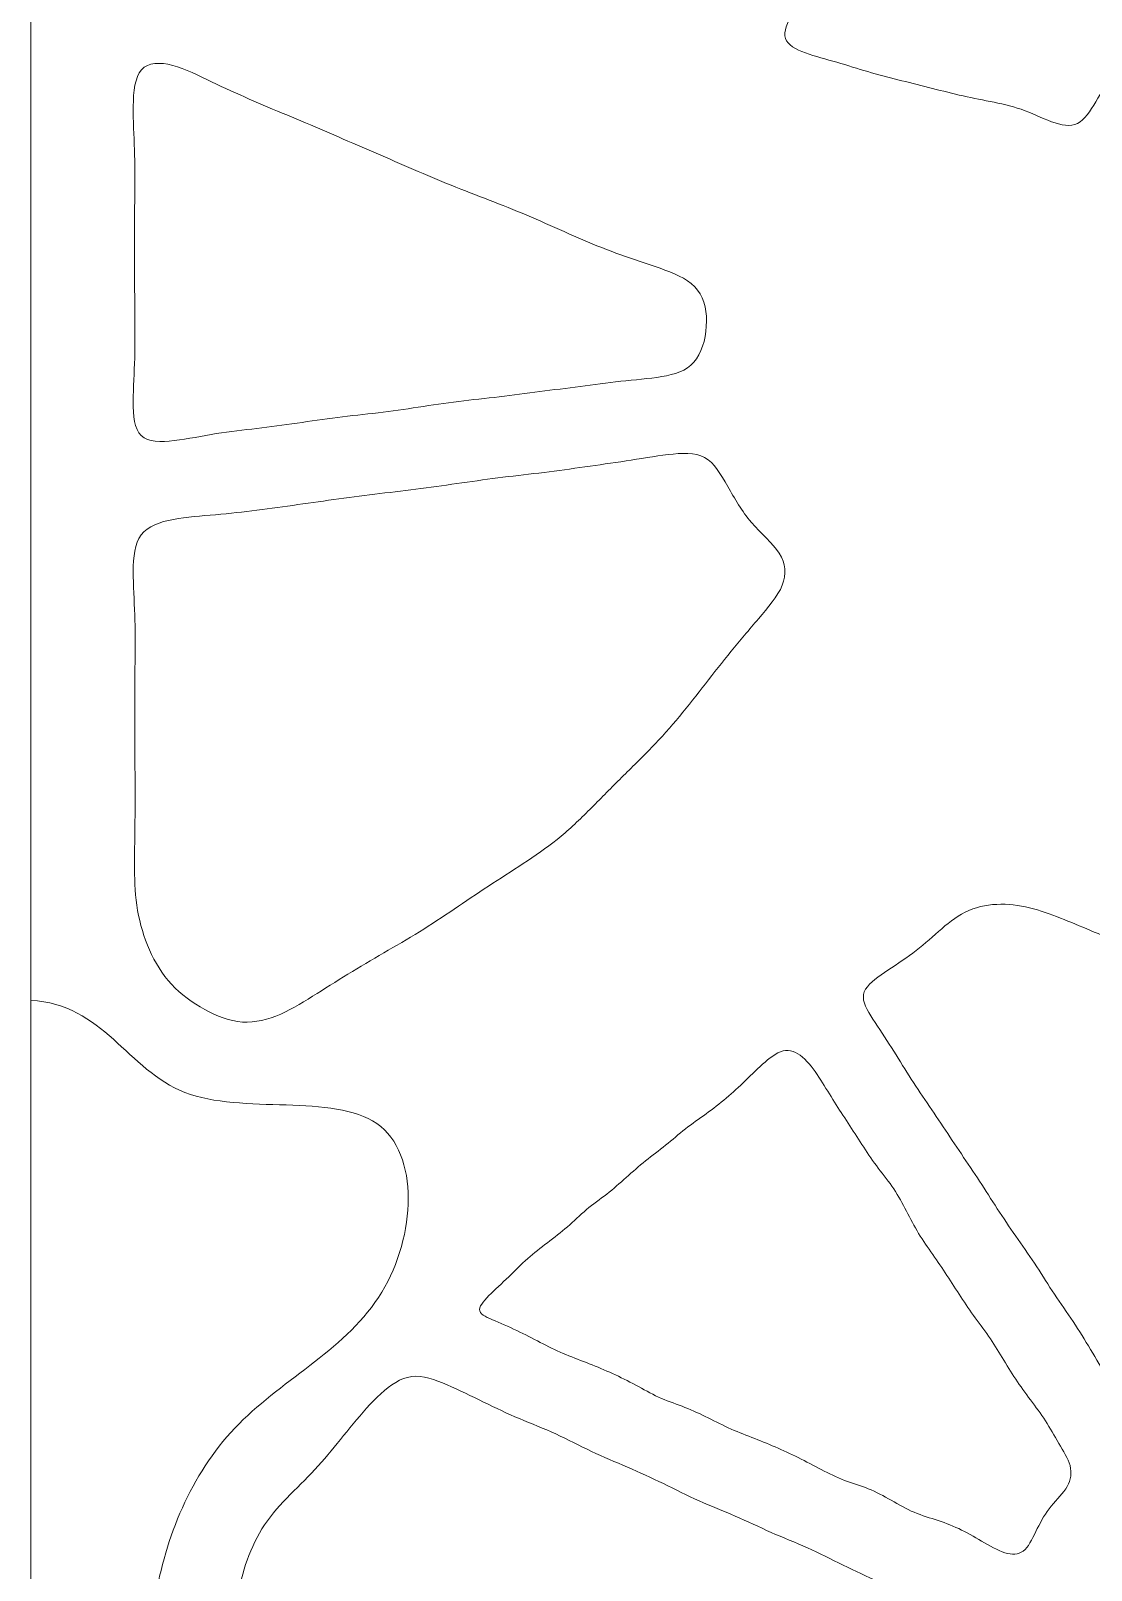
# Model space of a CAD drawing. Header units: inches. Extents: x 36 to 79.2, y 17.3 to 55.9.
# Drawn here: x 36.25 to 40.38, y 30.96 to 36.95 of the extents above; entities that cross this region are included whole.
import ezdxf

# ---------------------------------------------------------------- set-up
doc = ezdxf.new("R2010")
doc.units = ezdxf.units.IN
for name, color, linetype, lineweight in [('01_ORIGINAL_CAD', 7, 'CONTINUOUS', 20), ('10_EXTENSION_MASSES', 7, 'CONTINUOUS', 15), ('15_NEIGHBOURHOOD_CIRCULATION', 7, 'CONTINUOUS', 13)]:
    doc.layers.add(name, color=color, linetype=linetype, lineweight=lineweight)

msp = doc.modelspace()

# ---------------------------------------------------------------- linework, layer by layer
at = {"layer": '01_ORIGINAL_CAD'}
msp.add_line((36.2477, 17.9065), (36.2477, 55.9005), dxfattribs=at)
msp.add_arc((22.064, 33.1953), 21.6191, 354.05829, 36.03187, dxfattribs=at)
at = {"layer": '10_EXTENSION_MASSES'}
for points, knots in [([(39.1868, 36.9229), (39.1786, 36.9489), (39.1936, 36.9844), (39.2142, 37.0208), (39.2347, 37.0573), (39.2606, 37.0946), (39.2833, 37.1314), (39.3059, 37.1682), (39.3252, 37.2046), (39.3457, 37.2403), (39.3662, 37.2761), (39.3879, 37.3113), (39.4097, 37.3468), (39.4316, 37.3823), (39.4536, 37.4182), (39.4731, 37.4554), (39.4926, 37.4927), (39.5095, 37.5314), (39.5288, 37.5683), (39.5481, 37.6053), (39.5698, 37.6406), (39.5904, 37.6767), (39.6111, 37.7129), (39.6307, 37.7498), (39.6511, 37.7862), (39.6715, 37.8225), (39.6926, 37.8584), (39.7138, 37.894), (39.735, 37.9297), (39.7562, 37.9652), (39.7759, 38.0018), (39.7956, 38.0384), (39.8139, 38.0762), (39.8338, 38.1127), (39.8537, 38.1492), (39.8753, 38.1845), (39.8962, 38.2202), (39.9171, 38.2559), (39.9374, 38.292), (39.9568, 38.3289), (39.9761, 38.3658), (39.9945, 38.4034), (40.0156, 38.4393), (40.0367, 38.4752), (40.0604, 38.5095), (40.0822, 38.5452), (40.104, 38.5809), (40.1239, 38.6181), (40.1427, 38.6556), (40.1615, 38.6932), (40.1792, 38.7312), (40.199, 38.7676), (40.2189, 38.804), (40.2409, 38.8388), (40.2618, 38.8744), (40.2827, 38.91), (40.3024, 38.9464), (40.3225, 38.9839), (40.3425, 39.0214), (40.3628, 39.0601), (40.3849, 39.0951), (40.4071, 39.13), (40.4311, 39.1613), (40.4622, 39.1749), (40.4934, 39.1886), (40.5318, 39.1846), (40.5715, 39.1756), (40.6113, 39.1666), (40.6525, 39.1526), (40.693, 39.1407), (40.7334, 39.1288), (40.7732, 39.119), (40.8132, 39.1105), (40.8533, 39.102), (40.8935, 39.0949), (40.9335, 39.0864), (40.9736, 39.0779), (41.0133, 39.0682), (41.0533, 39.0586), (41.0932, 39.049), (41.1332, 39.0395), (41.1736, 39.031), (41.2139, 39.0225), (41.2546, 39.0149), (41.2949, 39.0071), (41.3352, 38.9993), (41.3751, 38.9913), (41.4148, 38.9823), (41.4545, 38.9733), (41.4939, 38.9633), (41.5362, 38.9549), (41.5785, 38.9464), (41.6235, 38.9395), (41.6636, 38.9312), (41.7037, 38.9229), (41.7388, 38.9132), (41.7489, 38.8926), (41.7589, 38.872), (41.744, 38.8404), (41.7236, 38.8054), (41.7032, 38.7704), (41.6773, 38.7319), (41.6537, 38.6949), (41.6301, 38.6579), (41.6088, 38.6225), (41.5879, 38.587), (41.5671, 38.5515), (41.5467, 38.516), (41.5246, 38.4812), (41.5025, 38.4465), (41.4787, 38.4126), (41.4551, 38.3784), (41.4315, 38.3443), (41.4082, 38.3099), (41.3864, 38.2746), (41.3647, 38.2393), (41.3447, 38.2029), (41.3238, 38.1669), (41.3029, 38.1309), (41.2812, 38.0952), (41.2578, 38.0604), (41.2344, 38.0257), (41.2094, 37.9917), (41.1868, 37.9566), (41.1642, 37.9214), (41.1441, 37.885), (41.1236, 37.8489), (41.1031, 37.8128), (41.0822, 37.7771), (41.0612, 37.7413), (41.0402, 37.7055), (41.0191, 37.6695), (40.9959, 37.6347), (40.9727, 37.5998), (40.9474, 37.5661), (40.9253, 37.5306), (40.9031, 37.4951), (40.8841, 37.4579), (40.8628, 37.422), (40.8414, 37.3861), (40.8176, 37.3515), (40.7942, 37.3167), (40.7707, 37.282), (40.7475, 37.2471), (40.7256, 37.2116), (40.7037, 37.1762), (40.6832, 37.1402), (40.6611, 37.1052), (40.639, 37.0701), (40.6152, 37.0361), (40.5936, 37.0009), (40.5719, 36.9656), (40.5523, 36.9292), (40.531, 36.8936), (40.5097, 36.858), (40.4867, 36.8233), (40.4637, 36.7869), (40.4407, 36.7506), (40.4176, 36.7127), (40.3956, 36.6763), (40.3735, 36.6398), (40.3525, 36.6049), (40.3242, 36.5911), (40.296, 36.5773), (40.2606, 36.5845), (40.2228, 36.5983), (40.1851, 36.6121), (40.145, 36.6323), (40.1049, 36.6466), (40.0647, 36.6608), (40.0243, 36.669), (39.9842, 36.677), (39.944, 36.6851), (39.904, 36.6929), (39.864, 36.7021), (39.8241, 36.7113), (39.7843, 36.7217), (39.7445, 36.7319), (39.7046, 36.742), (39.6646, 36.7518), (39.6251, 36.7618), (39.5855, 36.7717), (39.5462, 36.7818), (39.5071, 36.7933), (39.4681, 36.8048), (39.4291, 36.8178), (39.3876, 36.8297), (39.3462, 36.8416), (39.3022, 36.8526), (39.2644, 36.8663), (39.2267, 36.8801), (39.1951, 36.8968), (39.1868, 36.9229)], [0, 0, 0, 0, 0.015625, 0.015625, 0.015625, 0.03125, 0.03125, 0.03125, 0.046875, 0.046875, 0.046875, 0.0625, 0.0625, 0.0625, 0.078125, 0.078125, 0.078125, 0.09375, 0.09375, 0.09375, 0.109375, 0.109375, 0.109375, 0.125, 0.125, 0.125, 0.140625, 0.140625, 0.140625, 0.15625, 0.15625, 0.15625, 0.171875, 0.171875, 0.171875, 0.1875, 0.1875, 0.1875, 0.203125, 0.203125, 0.203125, 0.21875, 0.21875, 0.21875, 0.234375, 0.234375, 0.234375, 0.25, 0.25, 0.25, 0.265625, 0.265625, 0.265625, 0.28125, 0.28125, 0.28125, 0.296875, 0.296875, 0.296875, 0.3125, 0.3125, 0.3125, 0.328125, 0.328125, 0.328125, 0.34375, 0.34375, 0.34375, 0.359375, 0.359375, 0.359375, 0.375, 0.375, 0.375, 0.390625, 0.390625, 0.390625, 0.40625, 0.40625, 0.40625, 0.421875, 0.421875, 0.421875, 0.4375, 0.4375, 0.4375, 0.453125, 0.453125, 0.453125, 0.46875, 0.46875, 0.46875, 0.484375, 0.484375, 0.484375, 0.5, 0.5, 0.5, 0.515625, 0.515625, 0.515625, 0.53125, 0.53125, 0.53125, 0.546875, 0.546875, 0.546875, 0.5625, 0.5625, 0.5625, 0.578125, 0.578125, 0.578125, 0.59375, 0.59375, 0.59375, 0.609375, 0.609375, 0.609375, 0.625, 0.625, 0.625, 0.640625, 0.640625, 0.640625, 0.65625, 0.65625, 0.65625, 0.671875, 0.671875, 0.671875, 0.6875, 0.6875, 0.6875, 0.703125, 0.703125, 0.703125, 0.71875, 0.71875, 0.71875, 0.734375, 0.734375, 0.734375, 0.75, 0.75, 0.75, 0.765625, 0.765625, 0.765625, 0.78125, 0.78125, 0.78125, 0.796875, 0.796875, 0.796875, 0.8125, 0.8125, 0.8125, 0.828125, 0.828125, 0.828125, 0.84375, 0.84375, 0.84375, 0.859375, 0.859375, 0.859375, 0.875, 0.875, 0.875, 0.890625, 0.890625, 0.890625, 0.90625, 0.90625, 0.90625, 0.921875, 0.921875, 0.921875, 0.9375, 0.9375, 0.9375, 0.953125, 0.953125, 0.953125, 0.96875, 0.96875, 0.96875, 0.984375, 0.984375, 0.984375, 1, 1, 1, 1]), ([(36.6777, 35.3761), (36.6509, 35.4019), (36.6466, 35.4535), (36.6465, 35.5084), (36.6465, 35.5633), (36.6507, 35.6217), (36.6524, 35.6775), (36.6541, 35.7334), (36.6533, 35.7867), (36.6529, 35.8404), (36.6524, 35.894), (36.6522, 35.9481), (36.6521, 36.0023), (36.652, 36.0565), (36.652, 36.1108), (36.6521, 36.165), (36.6521, 36.2193), (36.6522, 36.2734), (36.6526, 36.3271), (36.6529, 36.3808), (36.6534, 36.434), (36.6517, 36.4893), (36.6499, 36.5445), (36.6458, 36.6019), (36.6466, 36.6587), (36.6474, 36.7155), (36.6531, 36.7718), (36.679, 36.8006), (36.7049, 36.8294), (36.7511, 36.8306), (36.8004, 36.8176), (36.8496, 36.8046), (36.902, 36.7774), (36.9522, 36.7531), (37.0024, 36.7289), (37.0505, 36.7077), (37.0988, 36.6867), (37.1472, 36.6657), (37.1957, 36.645), (37.2447, 36.6245), (37.2936, 36.604), (37.3428, 36.5838), (37.3917, 36.5628), (37.4406, 36.5419), (37.4892, 36.5201), (37.5378, 36.4989), (37.5865, 36.4778), (37.6353, 36.4572), (37.684, 36.4361), (37.7327, 36.4151), (37.7813, 36.3934), (37.8301, 36.373), (37.879, 36.3527), (37.9282, 36.3336), (37.9774, 36.3146), (38.0266, 36.2956), (38.0758, 36.2767), (38.1247, 36.2568), (38.1736, 36.2368), (38.2222, 36.2158), (38.2708, 36.1944), (38.3193, 36.1731), (38.3678, 36.1513), (38.4164, 36.1307), (38.4649, 36.1101), (38.5135, 36.0906), (38.5641, 36.0731), (38.6146, 36.0555), (38.6672, 36.0399), (38.7176, 36.0208), (38.7681, 36.0018), (38.8165, 35.9794), (38.8449, 35.9425), (38.8734, 35.9056), (38.882, 35.8542), (38.8787, 35.8016), (38.8753, 35.749), (38.86, 35.6951), (38.8301, 35.6614), (38.8002, 35.6278), (38.7556, 35.6144), (38.7054, 35.6058), (38.6552, 35.5971), (38.5994, 35.5933), (38.5455, 35.5873), (38.4916, 35.5813), (38.4397, 35.5732), (38.3875, 35.5665), (38.3352, 35.5598), (38.2826, 35.5544), (38.2301, 35.5478), (38.1776, 35.5413), (38.1252, 35.5336), (38.0725, 35.5272), (38.0198, 35.5209), (37.9668, 35.5158), (37.9142, 35.5092), (37.8616, 35.5026), (37.8093, 35.4945), (37.757, 35.4865), (37.7048, 35.4786), (37.6526, 35.4709), (37.6001, 35.4646), (37.5476, 35.4583), (37.4948, 35.4534), (37.4421, 35.4469), (37.3894, 35.4404), (37.337, 35.4323), (37.2846, 35.4247), (37.2323, 35.4171), (37.1801, 35.4099), (37.1281, 35.4038), (37.076, 35.3977), (37.0242, 35.3926), (36.9701, 35.3837), (36.9159, 35.3749), (36.8595, 35.3624), (36.8067, 35.3562), (36.7538, 35.35), (36.7045, 35.3502), (36.6777, 35.3761)], [0, 0, 0, 0, 0.025, 0.025, 0.025, 0.05, 0.05, 0.05, 0.075, 0.075, 0.075, 0.1, 0.1, 0.1, 0.125, 0.125, 0.125, 0.15, 0.15, 0.15, 0.175, 0.175, 0.175, 0.2, 0.2, 0.2, 0.225, 0.225, 0.225, 0.25, 0.25, 0.25, 0.275, 0.275, 0.275, 0.3, 0.3, 0.3, 0.325, 0.325, 0.325, 0.35, 0.35, 0.35, 0.375, 0.375, 0.375, 0.4, 0.4, 0.4, 0.425, 0.425, 0.425, 0.45, 0.45, 0.45, 0.475, 0.475, 0.475, 0.5, 0.5, 0.5, 0.525, 0.525, 0.525, 0.55, 0.55, 0.55, 0.575, 0.575, 0.575, 0.6, 0.6, 0.6, 0.625, 0.625, 0.625, 0.65, 0.65, 0.65, 0.675, 0.675, 0.675, 0.7, 0.7, 0.7, 0.725, 0.725, 0.725, 0.75, 0.75, 0.75, 0.775, 0.775, 0.775, 0.8, 0.8, 0.8, 0.825, 0.825, 0.825, 0.85, 0.85, 0.85, 0.875, 0.875, 0.875, 0.9, 0.9, 0.9, 0.925, 0.925, 0.925, 0.95, 0.95, 0.95, 0.975, 0.975, 0.975, 1, 1, 1, 1]), ([(36.6775, 34.9894), (36.7034, 35.0237), (36.7508, 35.04), (36.8031, 35.0498), (36.8554, 35.0596), (36.9127, 35.0629), (36.9677, 35.0677), (37.0228, 35.0725), (37.0757, 35.0787), (37.1287, 35.0855), (37.1816, 35.0923), (37.2346, 35.0997), (37.2877, 35.1071), (37.3409, 35.1146), (37.3941, 35.1221), (37.4473, 35.1293), (37.5006, 35.1365), (37.5539, 35.1434), (37.6072, 35.15), (37.6606, 35.1566), (37.714, 35.1628), (37.7673, 35.1697), (37.8206, 35.1766), (37.8737, 35.1842), (37.9268, 35.1919), (37.9799, 35.1995), (38.033, 35.2071), (38.0864, 35.2137), (38.1398, 35.2203), (38.1935, 35.2259), (38.2468, 35.2325), (38.3001, 35.239), (38.3531, 35.2466), (38.4059, 35.2541), (38.4587, 35.2616), (38.5115, 35.269), (38.5659, 35.2775), (38.6203, 35.286), (38.6764, 35.2956), (38.7298, 35.3019), (38.7832, 35.3083), (38.834, 35.3114), (38.8721, 35.2906), (38.9101, 35.2697), (38.9353, 35.225), (38.9621, 35.1779), (38.9888, 35.1308), (39.0169, 35.0813), (39.0542, 35.0379), (39.0914, 34.9945), (39.1377, 34.957), (39.1628, 34.9175), (39.1879, 34.8779), (39.1917, 34.8362), (39.1744, 34.7932), (39.1571, 34.7502), (39.1187, 34.706), (39.0818, 34.6629), (39.045, 34.6198), (39.0097, 34.5778), (38.9755, 34.5358), (38.9413, 34.4938), (38.9082, 34.4517), (38.8751, 34.4093), (38.842, 34.3669), (38.8089, 34.3242), (38.7743, 34.2826), (38.7397, 34.2409), (38.7035, 34.2003), (38.6655, 34.1609), (38.6276, 34.1215), (38.5879, 34.0833), (38.5487, 34.0445), (38.5096, 34.0058), (38.471, 33.9663), (38.4322, 33.9274), (38.3934, 33.8885), (38.3544, 33.8502), (38.3129, 33.8155), (38.2714, 33.7809), (38.2275, 33.7501), (38.1827, 33.7203), (38.138, 33.6905), (38.0925, 33.6616), (38.0474, 33.6323), (38.0022, 33.603), (37.9575, 33.5732), (37.913, 33.5431), (37.8684, 33.5131), (37.8241, 33.483), (37.7786, 33.4544), (37.7331, 33.4258), (37.6865, 33.3988), (37.6399, 33.3717), (37.5932, 33.3445), (37.5465, 33.3172), (37.5004, 33.2892), (37.4543, 33.2611), (37.4088, 33.2323), (37.3626, 33.2032), (37.3165, 33.174), (37.2697, 33.1444), (37.221, 33.1231), (37.1724, 33.1018), (37.1218, 33.0889), (37.0718, 33.0922), (37.0219, 33.0954), (36.9724, 33.1149), (36.925, 33.141), (36.8776, 33.167), (36.8323, 33.1997), (36.7958, 33.2391), (36.7593, 33.2784), (36.7317, 33.3243), (36.7101, 33.3732), (36.6885, 33.4221), (36.6728, 33.474), (36.6638, 33.5269), (36.6547, 33.5799), (36.6523, 33.6339), (36.6518, 33.6886), (36.6513, 33.7433), (36.6527, 33.7985), (36.6533, 33.8536), (36.654, 33.9087), (36.6538, 33.9637), (36.6537, 34.0186), (36.6536, 34.0735), (36.6535, 34.1284), (36.6533, 34.1834), (36.6532, 34.2383), (36.6531, 34.2933), (36.6532, 34.3482), (36.6532, 34.4031), (36.6534, 34.4579), (36.6538, 34.5125), (36.6541, 34.5672), (36.6546, 34.6216), (36.6527, 34.6779), (36.6509, 34.7342), (36.6467, 34.7923), (36.6468, 34.8475), (36.647, 34.9027), (36.6515, 34.955), (36.6775, 34.9894)], [0, 0, 0, 0, 0.020833, 0.020833, 0.020833, 0.041667, 0.041667, 0.041667, 0.0625, 0.0625, 0.0625, 0.083333, 0.083333, 0.083333, 0.104167, 0.104167, 0.104167, 0.125, 0.125, 0.125, 0.145833, 0.145833, 0.145833, 0.166667, 0.166667, 0.166667, 0.1875, 0.1875, 0.1875, 0.208333, 0.208333, 0.208333, 0.229167, 0.229167, 0.229167, 0.25, 0.25, 0.25, 0.270833, 0.270833, 0.270833, 0.291667, 0.291667, 0.291667, 0.3125, 0.3125, 0.3125, 0.333333, 0.333333, 0.333333, 0.354167, 0.354167, 0.354167, 0.375, 0.375, 0.375, 0.395833, 0.395833, 0.395833, 0.416667, 0.416667, 0.416667, 0.4375, 0.4375, 0.4375, 0.458333, 0.458333, 0.458333, 0.479167, 0.479167, 0.479167, 0.5, 0.5, 0.5, 0.520833, 0.520833, 0.520833, 0.541667, 0.541667, 0.541667, 0.5625, 0.5625, 0.5625, 0.583333, 0.583333, 0.583333, 0.604167, 0.604167, 0.604167, 0.625, 0.625, 0.625, 0.645833, 0.645833, 0.645833, 0.666667, 0.666667, 0.666667, 0.6875, 0.6875, 0.6875, 0.708333, 0.708333, 0.708333, 0.729167, 0.729167, 0.729167, 0.75, 0.75, 0.75, 0.770833, 0.770833, 0.770833, 0.791667, 0.791667, 0.791667, 0.8125, 0.8125, 0.8125, 0.833333, 0.833333, 0.833333, 0.854167, 0.854167, 0.854167, 0.875, 0.875, 0.875, 0.895833, 0.895833, 0.895833, 0.916667, 0.916667, 0.916667, 0.9375, 0.9375, 0.9375, 0.958333, 0.958333, 0.958333, 0.979167, 0.979167, 0.979167, 1, 1, 1, 1]), ([(39.491, 33.1992), (39.4961, 33.2277), (39.5251, 33.2523), (39.5594, 33.2765), (39.5938, 33.3007), (39.6335, 33.3245), (39.6696, 33.3506), (39.7057, 33.3767), (39.7382, 33.4051), (39.7708, 33.434), (39.8034, 33.4628), (39.8361, 33.4922), (39.8731, 33.5128), (39.91, 33.5335), (39.9513, 33.5455), (39.9938, 33.5494), (40.0363, 33.5533), (40.0801, 33.5491), (40.1219, 33.5403), (40.1637, 33.5314), (40.2036, 33.5179), (40.2429, 33.5029), (40.2823, 33.488), (40.3212, 33.4716), (40.3603, 33.455), (40.3993, 33.4385), (40.4386, 33.4218), (40.4777, 33.4047), (40.5168, 33.3876), (40.5557, 33.3701), (40.5952, 33.354), (40.6347, 33.338), (40.6747, 33.3235), (40.7135, 33.3053), (40.7524, 33.2871), (40.7901, 33.2652), (40.829, 33.2471), (40.8679, 33.229), (40.908, 33.2147), (40.9473, 33.1984), (40.9866, 33.1822), (41.0251, 33.1641), (41.064, 33.1473), (41.1028, 33.1304), (41.1418, 33.1148), (41.1824, 33.0985), (41.2229, 33.0823), (41.2649, 33.0654), (41.3046, 33.0481), (41.3443, 33.0308), (41.3818, 33.013), (41.4001, 32.987), (41.4183, 32.961), (41.4173, 32.9267), (41.4098, 32.8878), (41.4023, 32.8488), (41.3882, 32.8051), (41.3755, 32.7631), (41.3629, 32.7212), (41.3516, 32.6809), (41.3399, 32.6407), (41.3283, 32.6005), (41.3163, 32.5604), (41.3053, 32.5197), (41.2943, 32.4791), (41.2843, 32.438), (41.2743, 32.397), (41.2644, 32.356), (41.2545, 32.315), (41.2441, 32.2743), (41.2337, 32.2335), (41.2228, 32.193), (41.211, 32.1527), (41.1992, 32.1124), (41.1865, 32.0722), (41.1749, 32.032), (41.1633, 31.9917), (41.1528, 31.9513), (41.1435, 31.9097), (41.1343, 31.868), (41.1264, 31.825), (41.117, 31.7828), (41.1076, 31.7406), (41.0968, 31.699), (41.0726, 31.6731), (41.0483, 31.6471), (41.0106, 31.6367), (40.9693, 31.6312), (40.9279, 31.6256), (40.8829, 31.6248), (40.8398, 31.6175), (40.7966, 31.6102), (40.7552, 31.5965), (40.715, 31.5798), (40.6747, 31.563), (40.6355, 31.5433), (40.6015, 31.5439), (40.5675, 31.5446), (40.5386, 31.5656), (40.5125, 31.5962), (40.4864, 31.6267), (40.4631, 31.6669), (40.4407, 31.7053), (40.4184, 31.7437), (40.3971, 31.7804), (40.3752, 31.8169), (40.3533, 31.8534), (40.3308, 31.8897), (40.307, 31.9254), (40.2832, 31.9611), (40.258, 31.9961), (40.2345, 32.0318), (40.211, 32.0674), (40.1892, 32.1037), (40.1658, 32.1394), (40.1424, 32.1751), (40.1173, 32.2101), (40.0927, 32.2454), (40.0681, 32.2807), (40.0439, 32.3162), (40.0206, 32.3519), (39.9973, 32.3875), (39.9748, 32.4234), (39.9516, 32.4589), (39.9285, 32.4944), (39.9047, 32.5296), (39.8809, 32.565), (39.8572, 32.6003), (39.8335, 32.6358), (39.8099, 32.6712), (39.7862, 32.7066), (39.7626, 32.7419), (39.7388, 32.777), (39.7151, 32.8122), (39.6912, 32.8471), (39.6685, 32.8828), (39.6458, 32.9186), (39.6242, 32.9552), (39.6002, 32.9925), (39.5762, 33.0299), (39.5498, 33.068), (39.5272, 33.1032), (39.5047, 33.1384), (39.4859, 33.1707), (39.491, 33.1992)], [0, 0, 0, 0, 0.020833, 0.020833, 0.020833, 0.041667, 0.041667, 0.041667, 0.0625, 0.0625, 0.0625, 0.083333, 0.083333, 0.083333, 0.104167, 0.104167, 0.104167, 0.125, 0.125, 0.125, 0.145833, 0.145833, 0.145833, 0.166667, 0.166667, 0.166667, 0.1875, 0.1875, 0.1875, 0.208333, 0.208333, 0.208333, 0.229167, 0.229167, 0.229167, 0.25, 0.25, 0.25, 0.270833, 0.270833, 0.270833, 0.291667, 0.291667, 0.291667, 0.3125, 0.3125, 0.3125, 0.333333, 0.333333, 0.333333, 0.354167, 0.354167, 0.354167, 0.375, 0.375, 0.375, 0.395833, 0.395833, 0.395833, 0.416667, 0.416667, 0.416667, 0.4375, 0.4375, 0.4375, 0.458333, 0.458333, 0.458333, 0.479167, 0.479167, 0.479167, 0.5, 0.5, 0.5, 0.520833, 0.520833, 0.520833, 0.541667, 0.541667, 0.541667, 0.5625, 0.5625, 0.5625, 0.583333, 0.583333, 0.583333, 0.604167, 0.604167, 0.604167, 0.625, 0.625, 0.625, 0.645833, 0.645833, 0.645833, 0.666667, 0.666667, 0.666667, 0.6875, 0.6875, 0.6875, 0.708333, 0.708333, 0.708333, 0.729167, 0.729167, 0.729167, 0.75, 0.75, 0.75, 0.770833, 0.770833, 0.770833, 0.791667, 0.791667, 0.791667, 0.8125, 0.8125, 0.8125, 0.833333, 0.833333, 0.833333, 0.854167, 0.854167, 0.854167, 0.875, 0.875, 0.875, 0.895833, 0.895833, 0.895833, 0.916667, 0.916667, 0.916667, 0.9375, 0.9375, 0.9375, 0.958333, 0.958333, 0.958333, 0.979167, 0.979167, 0.979167, 1, 1, 1, 1]), ([(37.9964, 31.9668), (37.992, 31.9824), (38.0092, 32.0033), (38.032, 32.0265), (38.0548, 32.0497), (38.0831, 32.0751), (38.109, 32.0999), (38.1348, 32.1247), (38.1583, 32.149), (38.183, 32.171), (38.2077, 32.193), (38.2337, 32.2127), (38.2599, 32.2327), (38.2861, 32.2526), (38.3124, 32.2726), (38.3375, 32.2945), (38.3627, 32.3165), (38.3866, 32.3402), (38.412, 32.3615), (38.4375, 32.3828), (38.4646, 32.4016), (38.4907, 32.422), (38.5167, 32.4425), (38.5418, 32.4644), (38.5666, 32.4866), (38.5915, 32.5088), (38.6162, 32.5311), (38.642, 32.5518), (38.6677, 32.5725), (38.6945, 32.5916), (38.7203, 32.6124), (38.746, 32.6331), (38.7708, 32.6555), (38.797, 32.676), (38.8232, 32.6964), (38.8507, 32.7149), (38.8776, 32.7344), (38.9045, 32.7539), (38.9307, 32.7745), (38.9562, 32.796), (38.9817, 32.8176), (39.0064, 32.8402), (39.0313, 32.8642), (39.0562, 32.8882), (39.0812, 32.9136), (39.1074, 32.9362), (39.1337, 32.9587), (39.161, 32.9784), (39.1874, 32.9812), (39.2137, 32.984), (39.239, 32.9699), (39.2619, 32.9477), (39.2848, 32.9256), (39.3054, 32.8954), (39.3242, 32.8661), (39.343, 32.8369), (39.3599, 32.8084), (39.3774, 32.7806), (39.395, 32.7528), (39.413, 32.7256), (39.431, 32.6981), (39.4489, 32.6706), (39.4668, 32.6429), (39.4848, 32.6152), (39.5029, 32.5875), (39.5211, 32.5599), (39.541, 32.533), (39.5608, 32.5061), (39.5823, 32.48), (39.6013, 32.4525), (39.6203, 32.4251), (39.6368, 32.3962), (39.6524, 32.3669), (39.668, 32.3376), (39.6826, 32.3079), (39.6992, 32.2795), (39.7159, 32.2511), (39.7347, 32.2241), (39.7534, 32.197), (39.7722, 32.1698), (39.791, 32.1427), (39.8092, 32.1152), (39.8274, 32.0878), (39.8451, 32.06), (39.8632, 32.0324), (39.8812, 32.0047), (39.8996, 31.977), (39.919, 31.9499), (39.9385, 31.9228), (39.9591, 31.8962), (39.9779, 31.8689), (39.9967, 31.8416), (40.0138, 31.8135), (40.0309, 31.7854), (40.048, 31.7574), (40.0652, 31.7293), (40.0835, 31.7017), (40.1018, 31.6741), (40.1213, 31.647), (40.1413, 31.6203), (40.1612, 31.5935), (40.1816, 31.5671), (40.1998, 31.5389), (40.2179, 31.5108), (40.2338, 31.4809), (40.2512, 31.4514), (40.2685, 31.4219), (40.2874, 31.3928), (40.2951, 31.3645), (40.3027, 31.3363), (40.2991, 31.309), (40.2843, 31.2834), (40.2695, 31.2578), (40.2435, 31.234), (40.2219, 31.2071), (40.2003, 31.1802), (40.1831, 31.1502), (40.1676, 31.1192), (40.1521, 31.0882), (40.1382, 31.0561), (40.1199, 31.0381), (40.1016, 31.02), (40.0789, 31.0159), (40.0517, 31.0226), (40.0245, 31.0293), (39.9929, 31.0466), (39.9624, 31.0641), (39.9319, 31.0816), (39.9025, 31.0991), (39.8727, 31.1138), (39.8428, 31.1285), (39.8125, 31.1403), (39.7814, 31.1506), (39.7503, 31.1609), (39.7185, 31.1698), (39.688, 31.1828), (39.6575, 31.1959), (39.6284, 31.2132), (39.5991, 31.2297), (39.5698, 31.2463), (39.5403, 31.2622), (39.5096, 31.2745), (39.479, 31.2868), (39.4472, 31.2954), (39.4165, 31.3072), (39.3858, 31.319), (39.3561, 31.3339), (39.3264, 31.3493), (39.2967, 31.3648), (39.2669, 31.3808), (39.237, 31.3957), (39.207, 31.4107), (39.1769, 31.4246), (39.1467, 31.4375), (39.1166, 31.4504), (39.0865, 31.4623), (39.0559, 31.4743), (39.0254, 31.4862), (38.9945, 31.4982), (38.9642, 31.5121), (38.9339, 31.5261), (38.9043, 31.5419), (38.8744, 31.5564), (38.8446, 31.5709), (38.8146, 31.584), (38.784, 31.5957), (38.7534, 31.6074), (38.7224, 31.6177), (38.6923, 31.6315), (38.6622, 31.6452), (38.6332, 31.6623), (38.6036, 31.6783), (38.5739, 31.6943), (38.5438, 31.7091), (38.5136, 31.7229), (38.4835, 31.7367), (38.4534, 31.7495), (38.423, 31.7614), (38.3927, 31.7733), (38.3621, 31.7843), (38.332, 31.7969), (38.3019, 31.8095), (38.2723, 31.8238), (38.2428, 31.8388), (38.2133, 31.8538), (38.1839, 31.8695), (38.1522, 31.885), (38.1206, 31.9004), (38.0867, 31.9154), (38.0567, 31.9281), (38.0268, 31.9408), (38.0008, 31.9512), (37.9964, 31.9668)], [0, 0, 0, 0, 0.015625, 0.015625, 0.015625, 0.03125, 0.03125, 0.03125, 0.046875, 0.046875, 0.046875, 0.0625, 0.0625, 0.0625, 0.078125, 0.078125, 0.078125, 0.09375, 0.09375, 0.09375, 0.109375, 0.109375, 0.109375, 0.125, 0.125, 0.125, 0.140625, 0.140625, 0.140625, 0.15625, 0.15625, 0.15625, 0.171875, 0.171875, 0.171875, 0.1875, 0.1875, 0.1875, 0.203125, 0.203125, 0.203125, 0.21875, 0.21875, 0.21875, 0.234375, 0.234375, 0.234375, 0.25, 0.25, 0.25, 0.265625, 0.265625, 0.265625, 0.28125, 0.28125, 0.28125, 0.296875, 0.296875, 0.296875, 0.3125, 0.3125, 0.3125, 0.328125, 0.328125, 0.328125, 0.34375, 0.34375, 0.34375, 0.359375, 0.359375, 0.359375, 0.375, 0.375, 0.375, 0.390625, 0.390625, 0.390625, 0.40625, 0.40625, 0.40625, 0.421875, 0.421875, 0.421875, 0.4375, 0.4375, 0.4375, 0.453125, 0.453125, 0.453125, 0.46875, 0.46875, 0.46875, 0.484375, 0.484375, 0.484375, 0.5, 0.5, 0.5, 0.515625, 0.515625, 0.515625, 0.53125, 0.53125, 0.53125, 0.546875, 0.546875, 0.546875, 0.5625, 0.5625, 0.5625, 0.578125, 0.578125, 0.578125, 0.59375, 0.59375, 0.59375, 0.609375, 0.609375, 0.609375, 0.625, 0.625, 0.625, 0.640625, 0.640625, 0.640625, 0.65625, 0.65625, 0.65625, 0.671875, 0.671875, 0.671875, 0.6875, 0.6875, 0.6875, 0.703125, 0.703125, 0.703125, 0.71875, 0.71875, 0.71875, 0.734375, 0.734375, 0.734375, 0.75, 0.75, 0.75, 0.765625, 0.765625, 0.765625, 0.78125, 0.78125, 0.78125, 0.796875, 0.796875, 0.796875, 0.8125, 0.8125, 0.8125, 0.828125, 0.828125, 0.828125, 0.84375, 0.84375, 0.84375, 0.859375, 0.859375, 0.859375, 0.875, 0.875, 0.875, 0.890625, 0.890625, 0.890625, 0.90625, 0.90625, 0.90625, 0.921875, 0.921875, 0.921875, 0.9375, 0.9375, 0.9375, 0.953125, 0.953125, 0.953125, 0.96875, 0.96875, 0.96875, 0.984375, 0.984375, 0.984375, 1, 1, 1, 1]), ([(37.0546, 30.3083), (37.0296, 30.3352), (37.0254, 30.3855), (37.0249, 30.4388), (37.0243, 30.492), (37.0273, 30.5482), (37.0293, 30.6018), (37.0314, 30.6553), (37.0324, 30.7063), (37.0373, 30.7566), (37.0422, 30.8068), (37.051, 30.8564), (37.0632, 30.9056), (37.0754, 30.9549), (37.0911, 31.0038), (37.1122, 31.0503), (37.1334, 31.0967), (37.1602, 31.1406), (37.1926, 31.1806), (37.2251, 31.2206), (37.2633, 31.2566), (37.2999, 31.2934), (37.3366, 31.3303), (37.3717, 31.368), (37.4048, 31.4069), (37.438, 31.4459), (37.4692, 31.4861), (37.5029, 31.5271), (37.5366, 31.5681), (37.5728, 31.6098), (37.6106, 31.6443), (37.6485, 31.6788), (37.688, 31.7061), (37.7313, 31.7114), (37.7745, 31.7167), (37.8216, 31.7), (37.869, 31.6795), (37.9164, 31.659), (37.9642, 31.6349), (38.0111, 31.612), (38.058, 31.5892), (38.104, 31.5676), (38.1508, 31.5477), (38.1977, 31.5278), (38.2454, 31.5094), (38.2922, 31.488), (38.339, 31.4665), (38.385, 31.442), (38.4314, 31.4201), (38.4779, 31.3981), (38.5249, 31.3788), (38.5717, 31.3585), (38.6185, 31.3382), (38.6651, 31.3171), (38.7114, 31.2946), (38.7576, 31.2722), (38.8036, 31.2484), (38.8504, 31.2275), (38.8972, 31.2066), (38.9447, 31.1886), (38.9915, 31.1682), (39.0383, 31.1479), (39.0844, 31.1253), (39.1311, 31.1047), (39.1779, 31.084), (39.2253, 31.0654), (39.2721, 31.0444), (39.3189, 31.0234), (39.3651, 31), (39.4114, 30.9774), (39.4577, 30.9548), (39.5041, 30.9329), (39.5507, 30.9125), (39.5973, 30.892), (39.644, 30.8729), (39.6908, 30.853), (39.7376, 30.833), (39.7845, 30.8122), (39.8345, 30.7926), (39.8844, 30.773), (39.9375, 30.7546), (39.9765, 30.724), (40.0154, 30.6935), (40.0401, 30.6508), (40.0332, 30.6169), (40.0262, 30.5831), (39.9875, 30.5581), (39.939, 30.5481), (39.8905, 30.5382), (39.8323, 30.5432), (39.7782, 30.5421), (39.7241, 30.5411), (39.6741, 30.5341), (39.6238, 30.528), (39.5734, 30.5219), (39.5228, 30.5168), (39.4722, 30.5109), (39.4217, 30.5049), (39.3712, 30.4982), (39.3205, 30.493), (39.2697, 30.4877), (39.2187, 30.4839), (39.1674, 30.4807), (39.1161, 30.4775), (39.0646, 30.4749), (39.0138, 30.4696), (38.963, 30.4642), (38.9128, 30.456), (38.8619, 30.4511), (38.811, 30.4462), (38.7592, 30.4446), (38.7083, 30.4396), (38.6574, 30.4345), (38.6074, 30.426), (38.5565, 30.4209), (38.5056, 30.4158), (38.4539, 30.4141), (38.403, 30.4093), (38.352, 30.4045), (38.3018, 30.3965), (38.251, 30.3911), (38.2002, 30.3856), (38.1488, 30.3827), (38.0975, 30.3796), (38.0461, 30.3765), (37.9948, 30.3732), (37.9441, 30.3677), (37.8933, 30.3621), (37.843, 30.3544), (37.792, 30.3497), (37.741, 30.3449), (37.6892, 30.3431), (37.6384, 30.338), (37.5876, 30.333), (37.5378, 30.3247), (37.4873, 30.3201), (37.4367, 30.3154), (37.3854, 30.3145), (37.3326, 30.3075), (37.2797, 30.3005), (37.2253, 30.2875), (37.1753, 30.2827), (37.1253, 30.278), (37.0796, 30.2814), (37.0546, 30.3083)], [0, 0, 0, 0, 0.020833, 0.020833, 0.020833, 0.041667, 0.041667, 0.041667, 0.0625, 0.0625, 0.0625, 0.083333, 0.083333, 0.083333, 0.104167, 0.104167, 0.104167, 0.125, 0.125, 0.125, 0.145833, 0.145833, 0.145833, 0.166667, 0.166667, 0.166667, 0.1875, 0.1875, 0.1875, 0.208333, 0.208333, 0.208333, 0.229167, 0.229167, 0.229167, 0.25, 0.25, 0.25, 0.270833, 0.270833, 0.270833, 0.291667, 0.291667, 0.291667, 0.3125, 0.3125, 0.3125, 0.333333, 0.333333, 0.333333, 0.354167, 0.354167, 0.354167, 0.375, 0.375, 0.375, 0.395833, 0.395833, 0.395833, 0.416667, 0.416667, 0.416667, 0.4375, 0.4375, 0.4375, 0.458333, 0.458333, 0.458333, 0.479167, 0.479167, 0.479167, 0.5, 0.5, 0.5, 0.520833, 0.520833, 0.520833, 0.541667, 0.541667, 0.541667, 0.5625, 0.5625, 0.5625, 0.583333, 0.583333, 0.583333, 0.604167, 0.604167, 0.604167, 0.625, 0.625, 0.625, 0.645833, 0.645833, 0.645833, 0.666667, 0.666667, 0.666667, 0.6875, 0.6875, 0.6875, 0.708333, 0.708333, 0.708333, 0.729167, 0.729167, 0.729167, 0.75, 0.75, 0.75, 0.770833, 0.770833, 0.770833, 0.791667, 0.791667, 0.791667, 0.8125, 0.8125, 0.8125, 0.833333, 0.833333, 0.833333, 0.854167, 0.854167, 0.854167, 0.875, 0.875, 0.875, 0.895833, 0.895833, 0.895833, 0.916667, 0.916667, 0.916667, 0.9375, 0.9375, 0.9375, 0.958333, 0.958333, 0.958333, 0.979167, 0.979167, 0.979167, 1, 1, 1, 1])]:
    msp.add_open_spline(points, degree=3, knots=knots, dxfattribs=at)
at = {"layer": '15_NEIGHBOURHOOD_CIRCULATION'}
msp.add_open_spline([(37.073, 24.9733), (36.865, 25.142), (36.7594, 25.3636), (36.7208, 25.6043), (36.6822, 25.845), (36.7106, 26.1047), (36.7186, 26.3579), (36.7266, 26.6112), (36.7141, 26.8579), (36.7107, 27.1076), (36.7072, 27.3574), (36.7128, 27.6102), (36.7145, 27.8615), (36.7162, 28.1128), (36.714, 28.3627), (36.7124, 28.6131), (36.7108, 28.8635), (36.7099, 29.1145), (36.7116, 29.3656), (36.7133, 29.6166), (36.7177, 29.8676), (36.7122, 30.1185), (36.7067, 30.3694), (36.6914, 30.6201), (36.7356, 30.8652), (36.7797, 31.1103), (36.8833, 31.3499), (37.0588, 31.5277), (37.2344, 31.7055), (37.4819, 31.8215), (37.6143, 32.0398), (37.7467, 32.258), (37.7641, 32.5784), (37.5954, 32.6966), (37.4267, 32.8149), (37.0721, 32.731), (36.8478, 32.8181), (36.6235, 32.9052), (36.5296, 33.1632), (36.2477, 33.1765)], degree=3, knots=[0, 0, 0, 0, 0.076923, 0.076923, 0.076923, 0.153846, 0.153846, 0.153846, 0.230769, 0.230769, 0.230769, 0.307692, 0.307692, 0.307692, 0.384615, 0.384615, 0.384615, 0.461538, 0.461538, 0.461538, 0.538462, 0.538462, 0.538462, 0.615385, 0.615385, 0.615385, 0.692308, 0.692308, 0.692308, 0.769231, 0.769231, 0.769231, 0.846154, 0.846154, 0.846154, 0.923077, 0.923077, 0.923077, 1, 1, 1, 1], dxfattribs=at)

doc.saveas('drawing.dxf')
